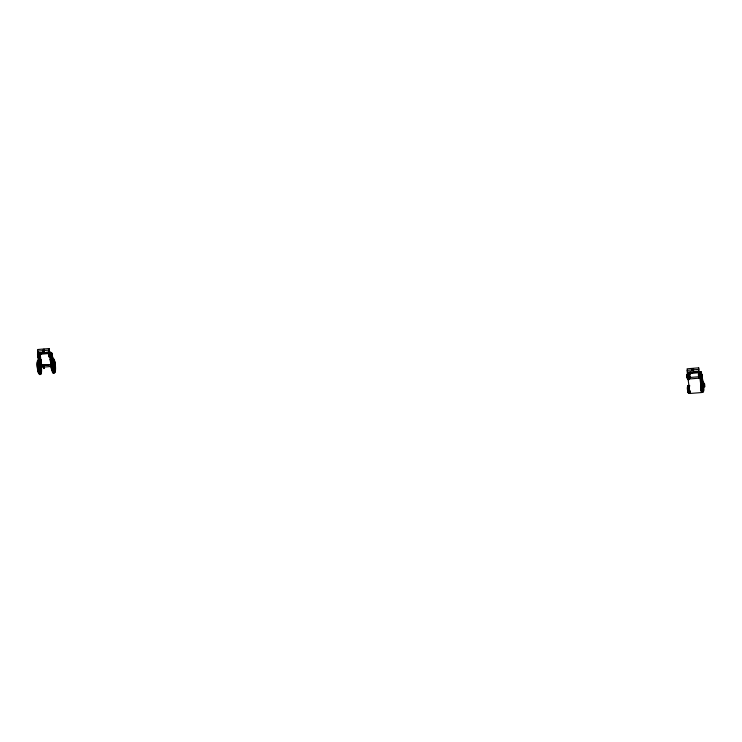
<?xml version="1.0" encoding="UTF-8"?>
<svg xmlns="http://www.w3.org/2000/svg" width="742" height="742" viewBox="0 0 742 742"><rect width="100%" height="100%" fill="white"/><g stroke="black" fill="none" stroke-linecap="round" stroke-linejoin="round"><path stroke-width="1.11" d="M692.203 369.655C691.692 371 693.909 367.8 693.009 370.332M692.564 369.405C691.117 370.759 694.327 369.006 692.434 370.212M693.167 370.147L693.056 369.488M38.89 357.57C38.278 347.748 37.239 359.953 38.89 357.57L40.624 371.102L41.19 370.907L40.689 370.954M40.671 367.095L40.253 367.856L40.522 366.353L40.467 367.438M53.712 365.463L53.916 366.706L53.721 364.674L54.018 365.899M702.757 388.623L702.609 388.029M703.147 388.548L702.98 387.973M686.981 375.257L687.5 374.302M687.148 375.248L687.194 374.422M687.222 375.137L687.25 374.664M688.604 377.038L687.88 373.653L687.639 375.665M687.584 375.582L687.593 376.389M687.639 375.109L687.908 373.977L688.261 374.691M687.825 378.021L687.806 376.936M687.973 377.437L688.279 378.633L688.548 377.502M688.159 378.244L688.131 376.973M698.5 374.218L698.472 373.504M698.918 374.191L699.047 372.818L699.697 373.551M699.075 374.293L698.834 371.918M699.224 373.699L699.233 374.283L698.584 373.384M699.456 375.257L698.741 372.762L698.528 373.745M698.686 376.546L699.168 378.068L699.196 374.172M699.483 375.535L699.465 375.424M699.854 377.298L699.901 376.472M699.91 377.057L700.068 376.463M700.077 377.047L699.919 374.237M39.474 362.309L39.929 362.615M50.985 361.289C49.751 362.217 52.023 360.955 50.744 359.545L50.187 359.889L50.744 359.545M39.029 367.698L38.844 366.112M687.009 374.821L687.259 374.014M687.175 374.812L687.389 374.218M687.769 378.383L687.825 377.854M687.927 378.374L687.945 377.863M688.103 378.003L687.89 378.986L687.315 377.372M699.103 373.857L699.122 373.347M699.261 373.847L699.483 373.245M699.548 375.693L699.53 375.211M700.04 376.899L699.836 377.697L699.873 376.908M39.178 360.862L39.725 360.519L39.178 360.862L38.194 353.609L38.779 353.582L39.113 356.114L40.022 354.259L38.528 353.081C40.161 352.07 40.3 355.223 39.465 353.665M688.771 379.83L687.732 372.883L688.326 372.855M693.408 369.711L693.102 370.249L693.121 369.776M692.731 369.173L692.305 369.655M40.643 367.346L40.179 367.299M53.823 365.24L51.996 365.416L53.851 365.314M687.064 374.497L687.463 373.68L687.945 375.202M687.352 378.17L687.751 378.67L687.584 376.092M688.047 378.364L687.463 378.392M699.827 377.242L699.326 375.888M699.984 377.224L699.585 378.04L699.205 377.01M39.604 354.732L40.179 354.528L39.604 354.732L40.272 359.443L40.884 359.545L41.728 365.537L51.179 364.712M50.688 353.6L50.957 353.044L50.122 355.14M689.151 374.005L689.717 373.801L689.151 374.005L689.68 377.78M700.235 372.874L700.736 372.827L700.235 372.874C701.719 368.867 688.428 374.738 687.611 372.781L687.185 370.351L698.788 369.386L698.612 367.791L698.769 369.377M40.773 367.077L41.608 365.361L41.283 366.733L38.649 367.04M52.237 365.528L52.617 364.387L51.717 365.277L52.218 365.231M701.663 383.697L702.164 383.66L701.765 384.504M39.094 355.752L39.929 354.045M40.096 354.101L40.476 353.442L40.884 354.194M40.513 360.538L40.912 361.549M40.383 366.882L40.105 367.448L52.135 366.353M40.81 366.724L41.7 366.029L40.142 354.277L50.651 353.35L52.116 364.433M41.283 366.733L41.691 365.917M52.997 364.378L52.237 364.61L53.415 364.396L51.829 352.997L51.495 352.469L50.604 353.173L50.261 352.32L49.037 352.153L50.53 353.331L49.621 355.186L49.297 352.654M50.604 353.173L50.994 352.506L51.328 353.034M50.187 355.585L51.532 352.932L51.949 353.98M52.367 355.158L51.745 355.446L52.367 355.158L52.83 358.507M51.115 366.474L53.628 365.713M51.189 366.325L51.986 364.832L52.19 365.296M51.708 369.98L52.209 369.933L51.634 370.128L50.484 361.335M687.574 372.401L689.058 373.578L688.149 375.433L689.541 372.994L688.075 372.354L689.513 373.365L688.214 375.879L688.632 378.847M690.44 373.996L690.088 372.725L689.142 373.421L689.466 372.799M689.133 378.8L688.715 375.832L690.023 373.207L690.338 373.606M700.3 371.547C699.159 371.315 701.032 373.968 699.168 374.46L699.669 374.413C703.37 369.702 695.273 371.612 693.158 371.881M700.661 372.985L702.257 384.328L702.962 384.133L701.097 371.751L700.151 372.447L700.596 371.798L702.544 383.688C705.521 381.073 704.232 392.017 703.889 383.864C698.983 384.838 705.967 383.289 704.594 384.245L704.9 386.73L704.325 386.87M699.233 374.905L701.079 372.206L701.45 373.022M701.793 374.673L701.413 374.469M701.57 378.791L701.719 379.821L701.209 379.867M702.989 382.251L702.386 382.52L702.989 382.251L701.913 374.432M702.247 384.217L701.57 384.625M692.128 369.219L693.492 368.839L693.492 370.304L692.286 370.397L692.128 369.219L693.492 368.839M692.286 369.776L693.139 369.72M692.286 370.397L692.286 368.932M701.811 392.518L689.986 393.483L688.066 379.079L688.901 377.557L700.726 376.602L701.765 384.356M692.768 370.416L693.176 370.249M700.93 385.868L699.901 378.123L700.726 376.602M704.594 384.245C705.002 381.87 700.281 385.766 701.496 381.88M43.843 368.477L43.611 367.327M44.14 366.771L44.27 368.524L44.112 367.281M687.825 378.401L687.185 377.836M699.224 373.319L699.799 373.894M699.91 377.428L699.326 377.39M51.921 360.575L51.727 361.002M692.444 369.535L693.074 369.646M42.489 365.342L46.319 364.684M54.695 363.951L55.001 364.637M701.088 379.644L701.7 379.728M43.676 364.925L42.489 365.305C43.908 363.376 44.501 366.965 43.407 365.787M701.784 383.883L703.731 383.271L701.644 383.549M41.561 365.481L42.034 365.454M39.159 371.816L38.538 371.872M41.598 365.954L41.904 365.407L41.904 365.88M48.953 364.693L41.014 366.325L41.515 366.279M50.725 352.264L44.112 352.571L43.815 348.99L49.13 348.555L49.389 352.422M37.638 351.087L42.99 350.669L43.324 353.044L38.065 353.507L37.638 351.087L38.037 353.22L43.296 352.747M37.861 353.118L41.014 352.84M45.243 352.58L49.287 352.051M37.796 353.396L43.324 353.044M49.13 348.555L49.222 350.103L43.899 350.53L44.047 352.849L49.566 352.376M44.047 352.849L50.762 352.728L51.402 353.795M40.022 354.259L38.027 353.127M50.53 353.331L51.031 353.285M40.272 359.443L40.884 359.545M51.894 358.581L51.281 358.469L51.894 358.581L51.189 353.554M41.033 361.308L40.643 361.475M51.55 360.371L52.172 360.547L51.671 360.593M43.082 365.361L50.447 364.712M38.658 367.16L40.893 366.965M51.411 366.038L53.619 365.481M51.773 366.845L51.272 366.891L51.393 365.945M44.344 368.431L43.769 368.57L43.639 366.817M692.286 372.076L687.398 372.391L687.101 368.811L698.676 367.828M687.398 372.391L690.858 372.085M694.391 371.89L699.094 371.529M687.333 372.67L699.112 371.649M688.817 373.031L689.912 372.827M699.762 371.575L698.584 371.427L700.921 371.853M689.977 373.272L689.837 373.643M700.986 372.298L700.847 372.67M689.058 373.578L689.559 373.532M700.077 372.605L700.578 372.558M701.032 373.551L701.552 373.05M688.084 375.582L688.585 375.535L689.058 378.949M700.077 377.984L699.595 374.562L699.094 374.608L699.576 378.021M688.214 375.879L688.715 375.832M700.819 377.743C701.821 377.14 700.587 382.687 701.746 384.263M701.589 383.447L704.232 383.224M703.796 383.735L704.279 383.697M701.44 384.152L701.941 384.106M699.149 372.716L689.689 373.551L690.338 378.197M692.444 370.11L693.649 370.017M688.066 379.079L699.901 378.123M698.76 376.973L699.14 377.743L699.409 376.055M50.725 352.264L51.105 353.136M49.575 352.487L49.148 350.066M43.815 348.99L43.973 350.576M699.585 373.328L698.945 373.718L698.751 371.909L699.335 371.881L699.669 374.413L699.418 373.337M699.836 377.697L699.335 376.862M699.678 377.706L699.446 377.205M687.231 374.228L687.546 374.877M50.243 359.592L50.855 360.324M689.652 372.827L689.921 373.514M702.637 387.992L702.757 388.502M688.928 372.762L689.04 373.486M43.555 364.962L43.963 366.029L43.388 365.24M49.093 353.415C47.321 351.968 49.77 361.187 49.371 354.991M40.791 354.333L40.476 353.934L39.178 356.559L41.125 371.056M699.428 373.115L699.641 373.903M699.437 377.381L699.103 376.519M687.444 374.358L687.713 374.868M687.908 378.151L688.307 378.958L688.539 376.945M687.25 377.826L687.352 378.346M40.68 366.307L40.476 365.852L40.383 366.919M700.94 372.54L701.107 373.402M699.817 373.755L699.892 374.339M699.539 373.773L699.725 374.821M699.242 376.417L699.483 376.992M699.187 377.233L698.899 375.35M687.723 374.719L687.806 375.313M687.565 374.729L687.723 375.832M687.157 377.381L687.231 377.975M51.458 353.526L52.914 364.433L53.415 364.396L52.543 364.517L52.914 364.906M702.711 387.964L702.757 388.372M699.678 374.098L699.808 374.868M699.168 375.897L699.381 376.5M699.02 375.953L699.224 376.509M698.649 376.704L698.445 374.691M688.4 375.016L688.567 376.352M687.982 375.044L688.029 375.767M687.825 375.211L687.88 375.823M687.667 375.22L687.815 376.389M687.686 376.955L687.788 377.595M687.407 377.465L687.324 376.899L687.37 377.622M687.129 377.483L686.981 376.315M51.55 352.942L52.348 358.414M53.044 364.48L52.719 365.055L52.033 360.195M40.198 355.047L40.522 357.236M701.607 373.356L703.045 383.642M701.598 376.945L701.913 379.181M700.736 372.827L701.44 377.845M700.198 372.623L700.94 377.891M689.364 374.849L689.782 377.863M52.061 354.082L53.183 362.087M51.56 354.129L51.875 356.41M52.357 359.833L52.682 362.115M52.163 360.454L52.738 364.563M51.124 353.721L51.782 358.432M51.411 364.285L51.69 366.279M50.688 359.851L49.705 352.598L49.204 352.635L51.634 370.128M50.92 361.447L51.615 366.427M51.875 368.255L52.135 370.082M39.678 354.574L41.2 366.075L42.35 365.379M39.678 360.816L38.695 353.563M39.4 362.467L40.624 371.102M701.561 375.591L702.025 378.939M53.136 360.742L53.452 362.977M701.375 389.198L701.672 391.414M693.334 369.126L693.492 370.304M699.242 371.863L699.595 374.562M688.233 372.836L688.585 375.535M699.78 374.747L699.845 375.433M699.298 375.934L699.196 374.729M699.131 375.944L699.038 374.747M698.556 376.064L698.435 374.051M688.084 375.684L688.149 376.38M687.917 375.777L688.01 376.982M687.426 376.305L687.231 375.693M687.278 376.982L687.166 375.6M49.538 352.107L49.584 352.58M698.695 369.34L698.936 371.686M43.045 352.932L42.813 349.074L37.554 349.538L37.712 351.124M700.031 375.406L699.892 376.75M699.864 375.415L699.882 376.12M698.955 375.35L698.853 374.024M688.094 376.37L688.196 377.697M687.778 376.389L687.853 376.992M687.018 376.315L686.944 375.155M700.058 375.953L699.938 376.574M699.038 374.181L699.075 374.803M687.973 376.927L688.01 377.539M687.157 374.97L687.148 375.758M701.607 391.832A3.58 0.649 85.4 0 1 700.94 389.439M700.838 388.53A3.58 0.649 85.4 0 1 700.8 385.951M700.884 385.348A3.58 0.649 85.4 0 1 701.524 385.163M702.173 389.958A3.58 0.649 85.4 0 1 702.062 391.331M702.006 392.212A4.081 0.742 85.4 0 1 700.708 388.02A4.081 0.742 85.4 0 1 701.524 384.718M702.841 386.063A4.081 0.742 85.4 0 1 702.813 392.305A4.081 0.742 85.4 0 1 701.589 387.083A4.081 0.742 85.4 0 1 702.655 385.256M689.429 391.015A3.58 0.649 85.4 0 1 688.678 392.574A3.58 0.649 85.4 0 1 688.019 387.778A3.58 0.649 85.4 0 1 688.771 386.22M688.956 386.749A3.58 0.649 85.4 0 1 689.262 388.298M690.357 390.951A3.58 0.649 85.4 0 1 689.596 392.509A3.58 0.649 85.4 0 1 688.938 387.714A3.58 0.649 85.4 0 1 689.698 386.155M690.412 392.054A4.081 0.742 85.4 0 1 689.197 391.544A4.081 0.742 85.4 0 1 689.114 385.46M689.494 385.348A4.081 0.742 85.4 0 1 689.698 385.71M689.392 392.806A4.081 0.742 85.4 0 1 688.335 391.897A4.081 0.742 85.4 0 1 687.992 386.424A4.081 0.742 85.4 0 1 688.984 386.378M689.179 387.185A4.081 0.742 85.4 0 1 689.337 388.14M702.117 385.534A3.265 0.594 85.4 0 1 703.203 387.806A3.265 0.594 85.4 0 1 702.72 391.368A3.265 0.594 85.4 0 1 702.043 386.081M688.817 391.062A3.58 0.649 85.4 0 1 688.057 392.62A3.58 0.649 85.4 0 1 687.398 387.816A3.58 0.649 85.4 0 1 688.159 386.267M688.335 386.786A3.58 0.649 85.4 0 1 688.641 388.335M689.17 391.034A3.58 0.649 85.4 0 1 688.418 392.592A3.58 0.649 85.4 0 1 687.76 387.797A3.58 0.649 85.4 0 1 688.511 386.239M688.697 386.767A3.58 0.649 85.4 0 1 689.003 388.316M688.752 390.913A3.265 0.594 85.4 0 1 687.982 392.119A3.265 0.594 85.4 0 1 687.5 387.259M687.574 386.712A3.265 0.594 85.4 0 1 688.149 386.545M688.316 387.018A3.265 0.594 85.4 0 1 688.595 388.437M689.114 390.895A3.265 0.594 85.4 0 1 688.344 392.091A3.265 0.594 85.4 0 1 687.853 387.241M687.927 386.684A3.265 0.594 85.4 0 1 688.344 386.23M688.678 386.999A3.265 0.594 85.4 0 1 688.956 388.409M52.701 359.842A6.715 1.243 84.9 0 1 54.018 368.83A6.715 1.243 84.9 0 1 52.58 371.751M52.228 370.768A6.715 1.243 84.9 0 1 51.903 369.442M51.421 366.149A6.715 1.243 84.9 0 1 51.486 360.185M40.43 368.384A6.715 1.243 84.9 0 1 39.883 373.569A6.715 1.243 84.9 0 1 38.352 370.638M38.074 369.062A6.715 1.243 84.9 0 1 38.157 360.631A6.715 1.243 84.9 0 1 40.105 364.925M54.88 372.104A7.652 1.419 84.9 0 1 52.84 370.406A7.652 1.419 84.9 0 1 52.107 360.139A7.652 1.419 84.9 0 1 54.036 360.046M41.404 366.511A7.652 1.419 84.9 0 1 40.216 374.2A7.652 1.419 84.9 0 1 38.482 362.328A7.652 1.419 84.9 0 1 40.856 362.755M40.151 374.246A7.652 1.419 84.9 0 1 37.703 367.392A7.652 1.419 84.9 0 1 38.751 359.536M39.159 360.195A7.652 1.419 84.9 0 1 39.567 361.326M39.057 373.133A6.121 1.141 84.9 0 1 38.417 372.484M38.092 371.584A6.121 1.141 84.9 0 1 37.545 368.932M37.36 367.364A6.121 1.141 84.9 0 1 37.415 361.929M38.204 361.085A6.121 1.141 84.9 0 1 39.4 365.157M39.697 368.31A6.121 1.141 84.9 0 1 39.326 372.846M39.409 373.105A6.121 1.141 84.9 0 1 38.779 372.447M38.157 370.341A6.121 1.141 84.9 0 1 37.907 368.904M37.582 364.248A6.121 1.141 84.9 0 1 37.638 362.94M38.25 360.927A6.121 1.141 84.9 0 1 39.762 365.129M40.059 368.282A6.121 1.141 84.9 0 1 39.678 372.818M52.895 367.578A6.121 1.141 84.9 0 1 53.443 359.638A6.121 1.141 84.9 0 1 55.066 368.922A6.121 1.141 84.9 0 1 53.146 369.015M53.702 373.041A7.652 1.419 84.9 0 1 51.17 365.203A7.652 1.419 84.9 0 1 52.71 358.998M53.489 361.642A7.652 1.419 84.9 0 1 53.795 363.441M54.175 367.383A7.652 1.419 84.9 0 1 54.138 370.898M39.113 373.727A6.715 1.243 84.9 0 1 37.1 364.814A6.715 1.243 84.9 0 1 38.89 362.077M39.215 363.404A6.715 1.243 84.9 0 1 39.484 364.981M39.818 368.431A6.715 1.243 84.9 0 1 39.632 372.651M39.465 373.69A6.715 1.243 84.9 0 1 37.675 367.949A6.715 1.243 84.9 0 1 38 360.501A6.715 1.243 84.9 0 1 39.845 364.943M40.179 368.403A6.715 1.243 84.9 0 1 39.762 373.374M37.499 354.555C38.111 364.378 39.141 352.172 37.499 354.555M49.009 353.535C49.621 363.357 50.66 351.151 49.009 353.535M688.057 389.253L688.075 389.179M701.728 385.886A3.58 0.649 85.4 0 0 702.526 391.767A3.58 0.649 85.4 0 0 702.924 387.176A3.58 0.649 85.4 0 0 701.728 385.886M702.405 386.053A3.265 0.594 85.4 0 0 703.138 391.414A3.265 0.594 85.4 0 0 703.499 387.231A3.265 0.594 85.4 0 0 702.405 386.053M702.34 385.849A3.58 0.649 85.4 0 0 703.147 391.72A3.58 0.649 85.4 0 0 703.546 387.129A3.58 0.649 85.4 0 0 702.34 385.849M701.978 385.868A3.58 0.649 85.4 0 0 702.785 391.748A3.58 0.649 85.4 0 0 703.184 387.157A3.58 0.649 85.4 0 0 701.978 385.868M52.867 361.187A6.715 1.243 84.9 0 0 54.472 372.196A6.715 1.243 84.9 0 0 55.196 363.589A6.715 1.243 84.9 0 0 52.867 361.187M52.506 361.215A6.715 1.243 84.9 0 0 54.12 372.234A6.715 1.243 84.9 0 0 54.834 363.626A6.715 1.243 84.9 0 0 52.506 361.215M52.246 361.243A6.715 1.243 84.9 0 0 53.86 372.252A6.715 1.243 84.9 0 0 54.574 363.645A6.715 1.243 84.9 0 0 52.246 361.243M38.695 362.439A6.715 1.243 84.9 0 0 40.309 373.449A6.715 1.243 84.9 0 0 41.023 364.841A6.715 1.243 84.9 0 0 38.695 362.439M52.979 361.577A6.121 1.141 84.9 0 0 54.454 371.621A6.121 1.141 84.9 0 0 55.103 363.775A6.121 1.141 84.9 0 0 52.979 361.577"/></g></svg>
